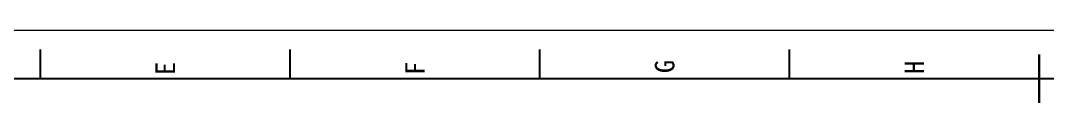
# Model space of a CAD drawing. Header units: millimetres. Extents: x 139 to 1361, y -140 to 1049.
# Drawn here: x 350.2 to 561.2, y 1034 to 1049 of the extents above; entities that cross this region are included whole.
import ezdxf
from ezdxf.enums import TextEntityAlignment as Align

# ---------------------------------------------------------------- set-up
doc = ezdxf.new("R2010")
doc.units = ezdxf.units.MM
doc.header["$LTSCALE"] = 12
doc.layers.add('AE_BOR', color=1, linetype='Continuous')
doc.styles.add('WD', font='')
doc.styles.get('WD').set_extended_font_data('SimHei')

# ---------------------------------------------------------------- blocks, each defined once
blk = doc.blocks.new('gb_a0_a')
blk.add_line((149, 1039), (970, 1039))
at = {"layer": 'AE_BOR', "color": 1, "lineweight": 15}
blk.add_line((139, 1049), (980, 1049), dxfattribs=at)
at = {"layer": 'AE_BOR'}
for p, q in [((354.25, 1039), (354.25, 1045)), ((405.56, 1039), (405.56, 1045)), ((456.88, 1039), (456.88, 1045)), ((508.19, 1039), (508.19, 1045))]:
    blk.add_line(p, q, dxfattribs=at)
at = {"layer": 'AE_BOR', "color": 2, "lineweight": 30}
blk.add_line((559.5, 1034), (559.5, 1044), dxfattribs=at)
at = {"layer": 'AE_BOR', "style": 'WD'}
for s, p in [('G', (482.53, 1042.86)), ('E', (379.91, 1042.48)), ('F', (431.22, 1042.48)), ('H', (533.84, 1042.67))]:
    blk.add_text(s, height=4, rotation=90, dxfattribs=at).set_placement(p, align=Align.MIDDLE_RIGHT)

msp = doc.modelspace()

# ---------------------------------------------------------------- block references
msp.add_blockref('gb_a0_a', (0, 0))

doc.saveas('drawing.dxf')
